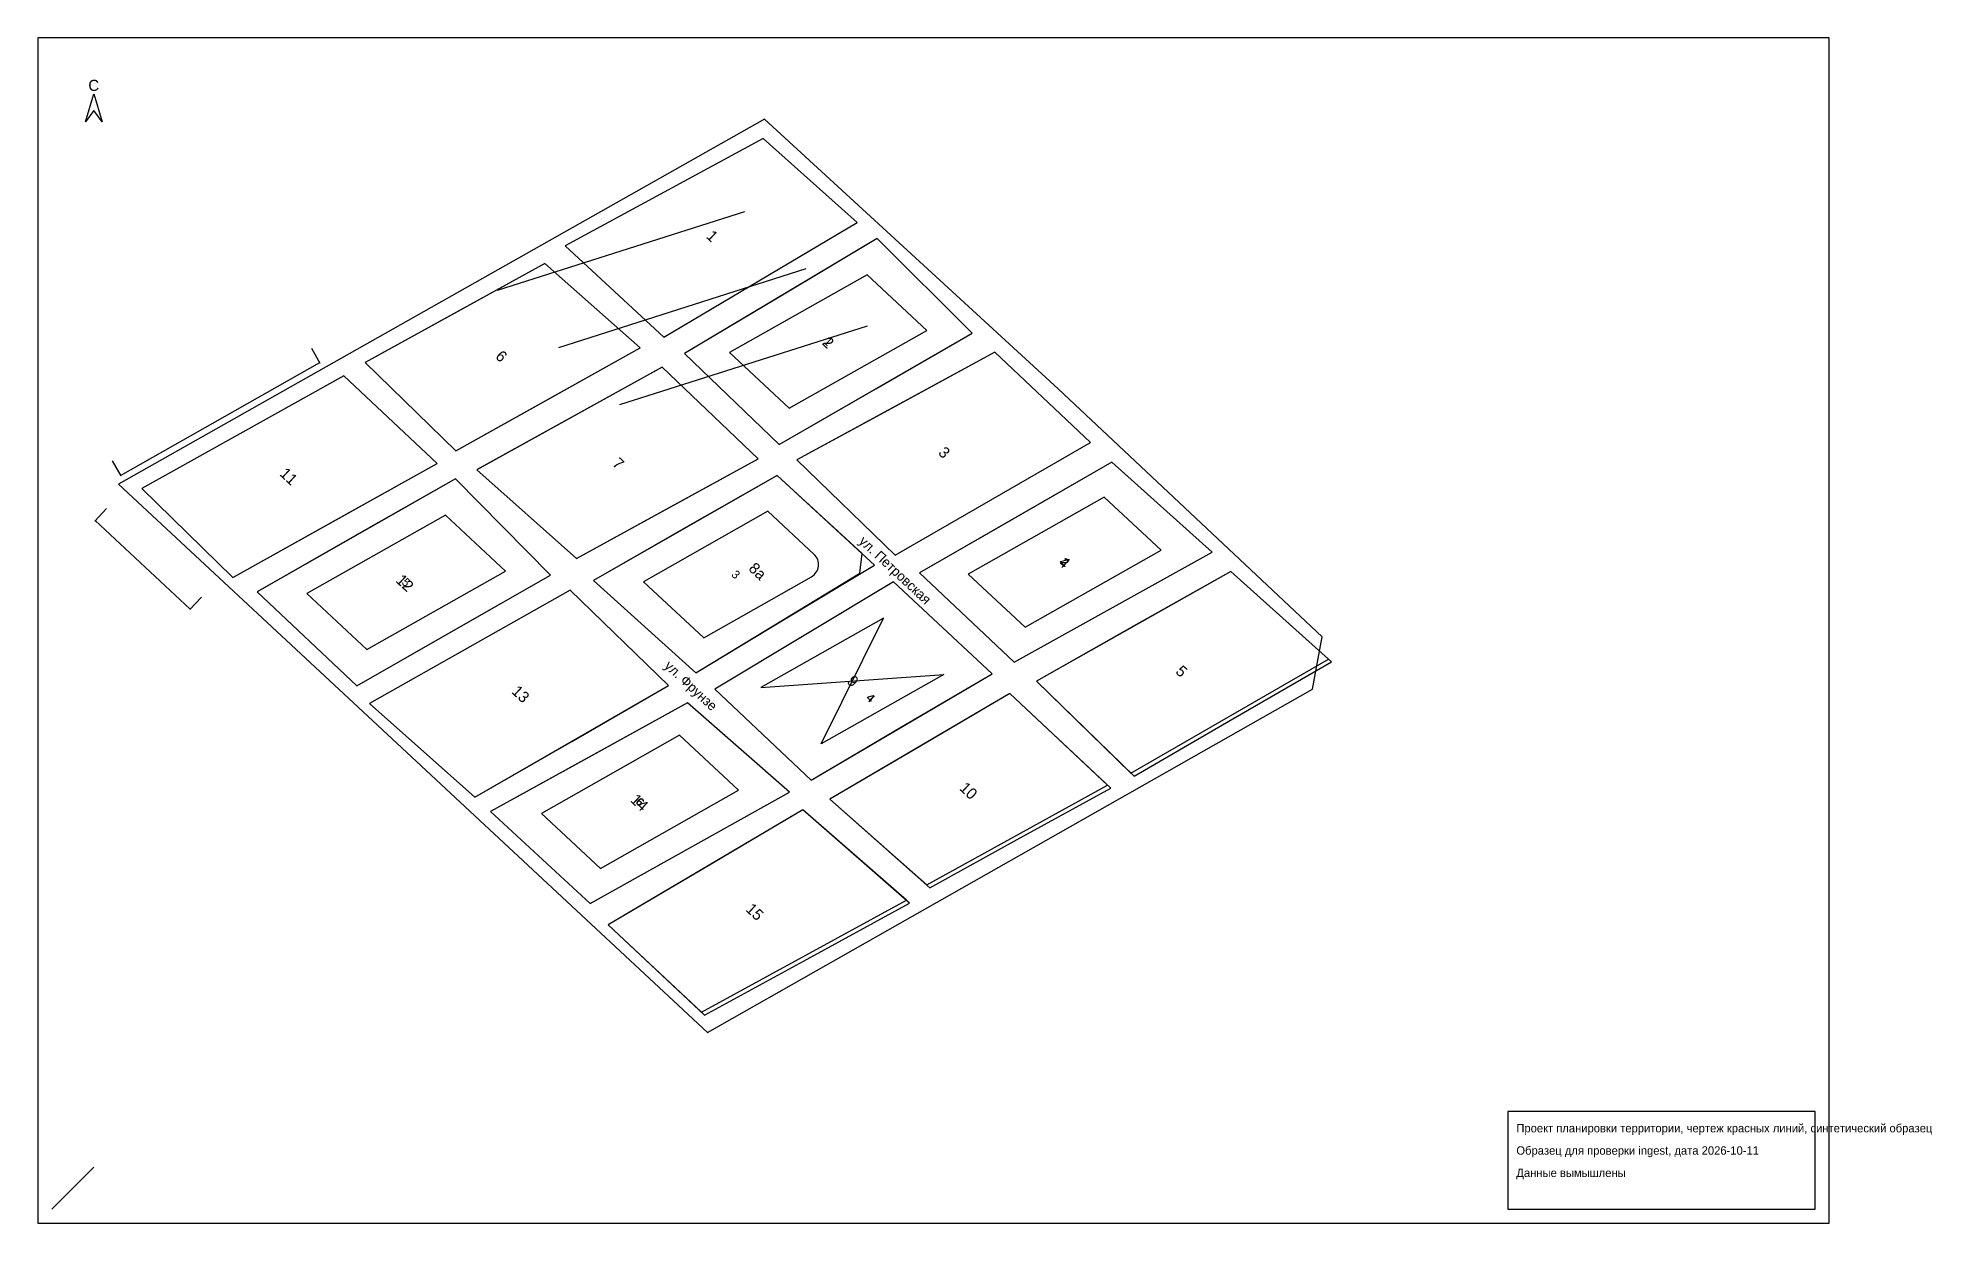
# Model space of a CAD drawing. Header units: metres. Extents: x 494444 to 495801, y 5228233 to 5229081.
import ezdxf
from ezdxf.enums import TextEntityAlignment as Align

# ---------------------------------------------------------------- set-up
doc = ezdxf.new("R2010")
doc.units = ezdxf.units.M
for name, color, linetype in [('Граница_ППТ', 1, 'Continuous'), ('Знаки', 5, 'Continuous'), ('Зоны_размещения_ОКС', 6, 'Continuous'), ('Инженерные_сети', 7, 'Continuous'), ('Кварталы', 4, 'Continuous'), ('Красные_линии_существующие', 2, 'Continuous'), ('Красные_линии_устанавливаемые', 3, 'Continuous'), ('Номера_зон', 7, 'Continuous'), ('Номера_кварталов', 5, 'Continuous'), ('Подписи_улиц', 6, 'Continuous'), ('Размеры', 3, 'Continuous'), ('Рамка', 1, 'Continuous'), ('Штамп', 2, 'Continuous')]:
    doc.layers.add(name, color=color, linetype=linetype)
doc.styles.add('OpenSansCondensed-Light', font='OpenSansCondensed-Light.ttf')
doc.dimstyles.new('EZDXF', dxfattribs={"dimtxt": 0.25, "dimasz": 0.175, "dimexe": 0.375, "dimexo": 0.125, "dimgap": 0.1, "dimtad": 1, "dimlfac": 100, "dimzin": 12, "dimdsep": 46, "dimtxsty": 'OpenSansCondensed-Light', "dimblk": 'ARCHTICK', "dimcen": 2.5, "dimazin": 3, "dimtfac": 0.5, "dimtmove": 2, "dimatfit": 3})

# ---------------------------------------------------------------- blocks, each defined once
blk = doc.blocks.new('ТИП_КВАРТАЛ')
blk.add_lwpolyline([(0, 0), (91.244, -2.174), (142.547, 157.335), (50.786, 157.678)], close=True)
blk = doc.blocks.new('_ARCHTICK')
at = {"color": 0, "linetype": 'BYBLOCK', "const_width": 0.15}
blk.add_lwpolyline([(-0.5, -0.5), (0.5, 0.5)], dxfattribs=at)
blk = doc.blocks.new('СЕВЕР')
blk.add_lwpolyline([(0, 0), (6, -20), (0, -12), (-6, -20)], close=True)
blk.add_text('С', height=8).set_placement((0, 6), align=Align.MIDDLE_CENTER)

msp = doc.modelspace()

# ---------------------------------------------------------------- linework, layer by layer
msp.add_line((494454.19525, 5228242.5027), (494484.19525, 5228272.5027))
at = {"layer": 'Defpoints'}
for p in [(494464.19525, 5229061.33806), (494474.19525, 5229061.33806)]:
    msp.add_point(p, dxfattribs=at)
at = {"layer": 'Граница_ППТ'}
msp.add_lwpolyline([(494501.894, 5228761.784), (494670.334, 5228605.223), (494923.919, 5228369.093), (495357.244, 5228614.842), (495364.152, 5228652.455), (495175.062, 5228829.906), (494964.674, 5229023.046)], close=True, dxfattribs=at)
at = {"layer": 'Зоны_размещения_ОКС'}
for p, q in [((495208.034, 5228752.449), (495110.632, 5228697.342)), ((495248.836, 5228714.4), (495208.034, 5228752.449)), ((494967.155, 5228742.279), (494878.074, 5228691.88)), ((495000.221, 5228711.445), (494967.155, 5228742.279)), ((495151.435, 5228659.293), (495248.836, 5228714.4)), ((494921.114, 5228651.744), (494998.325, 5228695.428)), ((495110.632, 5228697.342), (495151.435, 5228659.293)), ((494878.074, 5228691.88), (494921.114, 5228651.744)), ((494903.878, 5228581.867), (494804.858, 5228525.844)), ((494946.143, 5228542.455), (494903.878, 5228581.867))]:
    msp.add_line(p, q, dxfattribs=at)
for points in [[(494939.61, 5228855.975), (494982.358, 5228816.112), (495080.873, 5228871.85), (495038.126, 5228911.713)], [(494636.756, 5228683.423), (494679.811, 5228643.274), (494779.162, 5228699.484), (494736.107, 5228739.633)], [(494962.056, 5228616.043), (495093.198, 5228625.512), (495005.257, 5228575.757), (495049.997, 5228665.797)]]:
    msp.add_lwpolyline(points, close=True, dxfattribs=at)
msp.add_lwpolyline([(494804.858, 5228525.844), (494847.123, 5228486.432), (494946.143, 5228542.455)], dxfattribs=at)
msp.add_arc((494993.401, 5228704.131), 10, 299.5, 47, dxfattribs=at)
at = {"layer": 'Инженерные_сети'}
for p, q in [((494773.347, 5228900.579), (494950.561, 5228957.011)), ((494817.228, 5228859.659), (494994.443, 5228916.091)), ((494861.109, 5228818.739), (495038.324, 5228875.171))]:
    msp.add_line(p, q, dxfattribs=at)
at = {"layer": 'Кварталы'}
for p, q in [((495045.257, 5228937.663), (494907.316, 5228855.236)), ((495113.349, 5228869.798), (495045.257, 5228937.663)), ((494807.321, 5228919.768), (494678.549, 5228848.807)), ((494875.495, 5228859.39), (494807.321, 5228919.768)), ((494975.226, 5228790.162), (495113.349, 5228869.798)), ((494743.549, 5228785.56), (494875.495, 5228859.39)), ((494678.549, 5228848.807), (494743.549, 5228785.56)), ((494891.357, 5228845.55), (494758.801, 5228772.248)), ((494960.203, 5228779.942), (494891.357, 5228845.55)), ((494907.316, 5228855.236), (494975.226, 5228790.162)), ((494829.965, 5228708.47), (494960.203, 5228779.942)), ((495213.477, 5228777.444), (495075.786, 5228698.162)), ((494743.239, 5228765.584), (494601.177, 5228684.574)), ((494758.539, 5228772.103), (494829.965, 5228708.47)), ((494973.747, 5228767.925), (494842.112, 5228692.814)), ((495140.432, 5228611.823), (495011.496, 5228536.047)), ((495210.446, 5228546.065), (495140.432, 5228611.823)), ((494909.555, 5228605.132), (494768.472, 5228527.174)), ((494982.529, 5228541.125), (494909.555, 5228605.132)), ((495080.856, 5228474.785), (495210.446, 5228546.065)), ((494839.75, 5228461.462), (494982.529, 5228541.125)), ((495011.496, 5228536.047), (495080.856, 5228474.785)), ((494768.472, 5228527.174), (494839.75, 5228461.462))]:
    msp.add_line(p, q, dxfattribs=at)
for points in [[(494821.823, 5228932.377), (494892.478, 5228867.026), (495031.022, 5228949.125), (494963.804, 5229009.277)], [(494987.803, 5228779.033), (495058.128, 5228710.898), (495198.208, 5228791.631), (495129.714, 5228856.298)], [(495159.427, 5228620.674), (495227.136, 5228554.73), (495368.574, 5228636.439), (495298.588, 5228699.276)], [(494681.621, 5228604.642), (494757.209, 5228537.534), (494895.872, 5228617.553), (494825.393, 5228685.897)], [(494929.071, 5228614.957), (494998.125, 5228549.807), (495127.643, 5228625.966), (495057.129, 5228691.748)], [(494852.773, 5228446.005), (494919.582, 5228383.562), (495066.301, 5228463.789), (494992.153, 5228528.435)]]:
    msp.add_lwpolyline(points, close=True, dxfattribs=at)
for points in [[(495075.786, 5228698.162), (495143.381, 5228634.202), (495285.222, 5228713.071), (495213.477, 5228777.444)], [(494601.177, 5228684.574), (494672.679, 5228617.323), (494811.305, 5228696.478), (494743.239, 5228765.584)], [(494842.112, 5228692.814), (494915.436, 5228626.616), (495032.911, 5228697.913), (495034.58, 5228712.006), (494973.747, 5228767.925)]]:
    msp.add_lwpolyline(points, dxfattribs=at)
at = {"layer": 'Красные_линии_существующие'}
for p, q in [((495031.022, 5228949.125), (494963.804, 5229009.277)), ((495113.349, 5228869.798), (495045.257, 5228937.663)), ((494821.823, 5228932.377), (494892.478, 5228867.026)), ((494875.495, 5228859.39), (494807.321, 5228919.768)), ((495198.208, 5228791.631), (495129.714, 5228856.298)), ((494678.549, 5228848.807), (494743.549, 5228785.56)), ((494960.203, 5228779.942), (494891.357, 5228845.55)), ((494907.316, 5228855.236), (494975.226, 5228790.162)), ((494730.119, 5228776.515), (494663.242, 5228839.347)), ((494987.803, 5228779.033), (495058.128, 5228710.898)), ((495285.222, 5228713.071), (495213.477, 5228777.444)), ((494811.305, 5228696.478), (494743.239, 5228765.584)), ((494758.539, 5228772.103), (494829.965, 5228708.47)), ((495043.356, 5228703.822), (494973.747, 5228767.925)), ((494518.564, 5228758.665), (494583.813, 5228694.846)), ((494842.112, 5228692.814), (494915.436, 5228626.616)), ((495075.786, 5228698.162), (495143.381, 5228634.202)), ((495370.768, 5228634.393), (495298.588, 5228699.276)), ((494601.177, 5228684.574), (494672.679, 5228617.323)), ((494895.872, 5228617.553), (494825.393, 5228685.897)), ((495127.643, 5228625.966), (495057.129, 5228691.748)), ((494929.071, 5228614.957), (494998.125, 5228549.807)), ((495212.64, 5228544.019), (495140.432, 5228611.823)), ((495159.427, 5228620.674), (495229.33, 5228552.684)), ((494681.621, 5228604.642), (494757.209, 5228537.534)), ((494982.529, 5228541.125), (494909.555, 5228605.132)), ((495011.496, 5228536.047), (495083.05, 5228472.739)), ((494768.472, 5228527.174), (494839.75, 5228461.462)), ((495068.496, 5228461.743), (494992.153, 5228528.435)), ((494852.773, 5228446.005), (494921.776, 5228381.516))]:
    msp.add_line(p, q, dxfattribs=at)
for points in [[(494963.804, 5229009.277), (494892.814, 5228970.827), (494821.823, 5228932.377)], [(494892.478, 5228867.026), (494961.75, 5228908.075), (495031.022, 5228949.125)], [(495045.257, 5228937.663), (494976.287, 5228896.45), (494907.316, 5228855.236)], [(494807.321, 5228919.768), (494742.935, 5228884.288), (494678.549, 5228848.807)], [(494975.226, 5228790.162), (495044.287, 5228829.98), (495113.349, 5228869.798)], [(494743.549, 5228785.56), (494809.522, 5228822.475), (494875.495, 5228859.39)], [(495129.714, 5228856.298), (495058.759, 5228817.665), (494987.803, 5228779.033)], [(494891.357, 5228845.55), (494824.948, 5228808.827), (494758.539, 5228772.103)], [(494663.242, 5228839.347), (494590.903, 5228799.006), (494518.564, 5228758.665)], [(495058.128, 5228710.898), (495128.168, 5228751.264), (495198.208, 5228791.631)], [(494583.813, 5228694.846), (494656.966, 5228735.681), (494730.119, 5228776.515)], [(494829.965, 5228708.47), (494895.084, 5228744.206), (494960.203, 5228779.942)], [(495213.477, 5228777.444), (495144.632, 5228737.803), (495075.786, 5228698.162)], [(494743.239, 5228765.584), (494672.208, 5228725.079), (494601.177, 5228684.574)], [(494973.747, 5228767.925), (494907.93, 5228730.369), (494842.112, 5228692.814)], [(495143.381, 5228634.202), (495214.302, 5228673.636), (495285.222, 5228713.071)], [(494672.679, 5228617.323), (494741.992, 5228656.901), (494811.305, 5228696.478)], [(494915.436, 5228626.616), (494979.396, 5228665.219), (495043.356, 5228703.822)], [(495298.588, 5228699.276), (495229.007, 5228659.975), (495159.427, 5228620.674)], [(494825.393, 5228685.897), (494753.507, 5228645.269), (494681.621, 5228604.642)], [(495057.129, 5228691.748), (494993.1, 5228653.352), (494929.071, 5228614.957)], [(494998.125, 5228549.807), (495062.884, 5228587.886), (495127.643, 5228625.966)], [(495229.33, 5228552.684), (495300.049, 5228593.539), (495370.768, 5228634.393)], [(494757.209, 5228537.534), (494826.54, 5228577.543), (494895.872, 5228617.553)], [(495140.432, 5228611.823), (495075.964, 5228573.935), (495011.496, 5228536.047)], [(494909.555, 5228605.132), (494839.014, 5228566.153), (494768.472, 5228527.174)], [(495083.05, 5228472.739), (495147.845, 5228508.379), (495212.64, 5228544.019)], [(494839.75, 5228461.462), (494911.14, 5228501.294), (494982.529, 5228541.125)], [(494992.153, 5228528.435), (494922.463, 5228487.22), (494852.773, 5228446.005)], [(494921.776, 5228381.516), (494995.136, 5228421.629), (495068.496, 5228461.743)]]:
    msp.add_lwpolyline(points, dxfattribs=at)
at = {"layer": 'Красные_линии_устанавливаемые'}
for points in [[(495227.136, 5228554.73), (495368.574, 5228636.439)], [(495080.856, 5228474.785), (495210.446, 5228546.065)], [(494919.582, 5228383.562), (495066.301, 5228463.789)]]:
    msp.add_lwpolyline(points, dxfattribs=at)
at = {"layer": 'Рамка'}
msp.add_lwpolyline([(494444.195, 5228232.503), (495727.192, 5228232.503), (495727.192, 5229081.338), (494444.195, 5229081.338)], close=True, dxfattribs=at)
at = {"layer": 'Штамп'}
msp.add_lwpolyline([(495497.192, 5228242.503), (495717.192, 5228242.503), (495717.192, 5228312.503), (495497.192, 5228312.503)], close=True, dxfattribs=at)

# ---------------------------------------------------------------- block references
at = {"layer": 'Знаки'}
msp.add_blockref('СЕВЕР', (494484.19525, 5229041.33806), dxfattribs=at)
at = {"layer": 'Кварталы', "rotation": -43}
msp.add_blockref('ТИП_КВАРТАЛ', (494518.564, 5228758.665), dxfattribs=at)

# ---------------------------------------------------------------- texts
at = {"layer": 'Номера_зон'}
for s, p in [('1', (495010.242, 5228863.912)), ('5', (494707.959, 5228691.454)), ('3', (494944.135, 5228697.012))]:
    msp.add_text(s, height=6, rotation=-43, dxfattribs=at).set_placement(p, align=Align.MIDDLE_CENTER)
at = {"layer": 'Номера_зон', "char_height": 6, "attachment_point": 5, "rotation": 317}
for s, insert in [('{\\fArial|b1|i0|c204;2}', (495179.734, 5228705.871)), ('{\\fArial|b1|i0|c204;4}', (495040.587, 5228608.692)), ('{\\fArial|b1|i0|c204;6}', (494875.501, 5228534.149))]:
    msp.add_mtext(s, dxfattribs=dict(at, insert=insert))
at = {"layer": 'Номера_кварталов'}
for s, p in [('1', (494927.282, 5228939.451)), ('6', (494776.229, 5228853.381)), ('2', (495010.287, 5228863.215)), ('3', (495093.464, 5228784.465)), ('7', (494860.016, 5228776.516)), ('11', (494623.934, 5228767.343)), ('4', (495179.467, 5228705.72)), ('12', (494707.1, 5228690.99)), ('8а', (494959.757, 5228699.455)), ('5', (495263.431, 5228627.78)), ('13', (494790.024, 5228611.406)), ('9', (495027.992, 5228620.619)), ('10', (495110.807, 5228542.18)), ('14', (494875.077, 5228533.723)), ('15', (494957.702, 5228455.448))]:
    msp.add_text(s, height=8, rotation=-43, dxfattribs=at).set_placement(p, align=Align.MIDDLE_CENTER)
at = {"layer": 'Подписи_улиц'}
for s, p in [('ул. Петровская', (495058.211, 5228700.14)), ('ул. Фрунзе', (494911.992, 5228617.413))]:
    msp.add_text(s, height=7, rotation=-43, dxfattribs=at).set_placement(p, align=Align.MIDDLE_CENTER)
at = {"layer": 'Штамп'}
for s, p in [('Проект планировки территории, чертеж красных линий, синтетический образец', (495503.1924, 5228297.5027)), ('Образец для проверки ingest, дата 2026-10-11', (495503.1924, 5228281.5027)), ('Данные вымышлены', (495503.1924, 5228265.5027))]:
    msp.add_text(s, height=6, dxfattribs=at).set_placement(p)

# ---------------------------------------------------------------- dimensions: what is measured, and where the dimension line sits
at = {"layer": 'Размеры'}
for base, p1, p2, angle in [((494503.31046, 5228767.98108), (494497.40137, 5228778.42535), (494640.13971, 5228859.18282), 29.5), ((494485.18633, 5228735.59087), (494493.37031, 5228744.36712), (494561.38621, 5228680.94127), 317)]:
    msp.add_linear_dim(base=base, p1=p1, p2=p2, angle=angle, dimstyle='EZDXF', dxfattribs=at).render()

doc.saveas('drawing.dxf')
